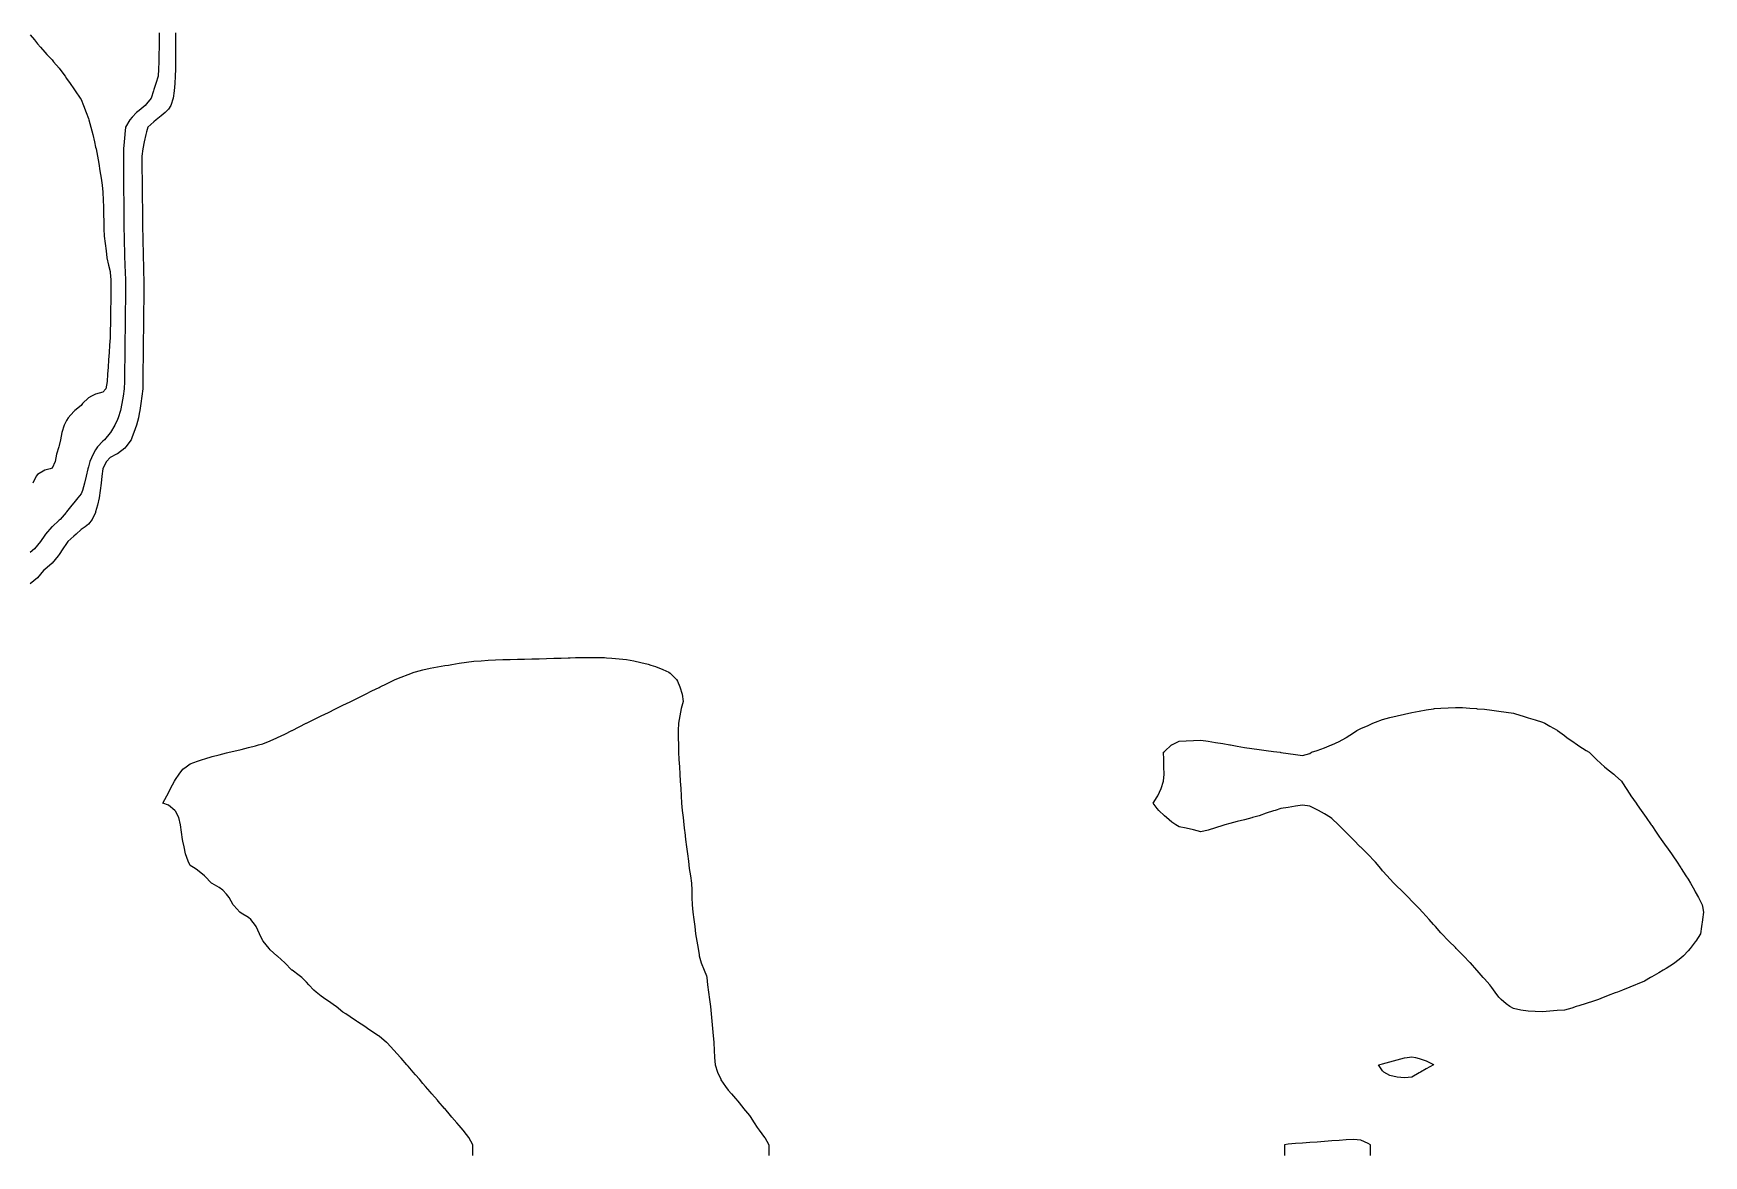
# Model space of a CAD drawing. Header units: inches. Extents: x -13671948.9 to -13671906.2, y 5686257.7 to 5686300.4.
# Drawn here: x -13671936.29 to -13671926.72, y 5686257.73 to 5686264.16 of the extents above; entities that cross this region are included whole.
import ezdxf

# ---------------------------------------------------------------- set-up
doc = ezdxf.new("R2010")
doc.units = ezdxf.units.IN
doc.header["$MEASUREMENT"] = 0

msp = doc.modelspace()

# ---------------------------------------------------------------- linework, layer by layer
for points in [[(-13671935.5717, 5686264.1672), (-13671935.5721, 5686264.1255), (-13671935.5726, 5686264.0838), (-13671935.5734, 5686264.0421), (-13671935.5745, 5686264.0005), (-13671935.5756, 5686263.9588), (-13671935.5778, 5686263.9171), (-13671935.5916, 5686263.8754), (-13671935.6029, 5686263.8405), (-13671935.6052, 5686263.8337), (-13671935.6189, 5686263.792), (-13671935.6446, 5686263.7597), (-13671935.6519, 5686263.7503), (-13671935.6863, 5686263.7214), (-13671935.7014, 5686263.7086), (-13671935.728, 5686263.683), (-13671935.7411, 5686263.6669), (-13671935.7654, 5686263.6252), (-13671935.7697, 5686263.5857), (-13671935.7699, 5686263.5835), (-13671935.773, 5686263.5418), (-13671935.7759, 5686263.5001), (-13671935.7775, 5686263.4584), (-13671935.7772, 5686263.4167), (-13671935.7769, 5686263.375), (-13671935.7766, 5686263.3333), (-13671935.7763, 5686263.2916), (-13671935.7759, 5686263.2499), (-13671935.7755, 5686263.2082), (-13671935.7752, 5686263.1665), (-13671935.775, 5686263.1248), (-13671935.7748, 5686263.0831), (-13671935.7747, 5686263.0414), (-13671935.7739, 5686262.9997), (-13671935.7729, 5686262.958), (-13671935.7719, 5686262.9163), (-13671935.7709, 5686262.8746), (-13671935.7697, 5686262.845), (-13671935.7692, 5686262.8329), (-13671935.7676, 5686262.7913), (-13671935.766, 5686262.7496), (-13671935.7653, 5686262.7079), (-13671935.7658, 5686262.6662), (-13671935.7662, 5686262.6245), (-13671935.7667, 5686262.5828), (-13671935.7671, 5686262.5411), (-13671935.7676, 5686262.4994), (-13671935.7681, 5686262.4577), (-13671935.7686, 5686262.416), (-13671935.7691, 5686262.3743), (-13671935.7696, 5686262.3326), (-13671935.7697, 5686262.3224), (-13671935.7701, 5686262.2909), (-13671935.7705, 5686262.2492), (-13671935.771, 5686262.2075), (-13671935.7714, 5686262.1658), (-13671935.7726, 5686262.1241), (-13671935.7792, 5686262.0824), (-13671935.7865, 5686262.0407), (-13671935.7944, 5686261.999), (-13671935.8074, 5686261.9573), (-13671935.8114, 5686261.9482), (-13671935.827, 5686261.9156), (-13671935.8511, 5686261.8739), (-13671935.8531, 5686261.8709), (-13671935.885, 5686261.8322), (-13671935.8948, 5686261.8237), (-13671935.9252, 5686261.7905), (-13671935.9365, 5686261.7746), (-13671935.9513, 5686261.7488), (-13671935.9693, 5686261.7071), (-13671935.9782, 5686261.6758), (-13671935.9813, 5686261.6654), (-13671935.9908, 5686261.6237), (-13671936.001, 5686261.5821), (-13671936.012, 5686261.5404), (-13671936.0199, 5686261.5222), (-13671936.0384, 5686261.4987), (-13671936.0616, 5686261.4709), (-13671936.0729, 5686261.457), (-13671936.1033, 5686261.4185), (-13671936.1058, 5686261.4153), (-13671936.1406, 5686261.3736), (-13671936.145, 5686261.3697), (-13671936.1867, 5686261.3328), (-13671936.1876, 5686261.3319), (-13671936.2247, 5686261.2902), (-13671936.2284, 5686261.2854), (-13671936.2529, 5686261.2485), (-13671936.27, 5686261.2264), (-13671936.2865, 5686261.2068), (-13671936.3117, 5686261.1844)], [(-13671935.4777, 5686264.1672), (-13671935.4778, 5686264.1332), (-13671935.4778, 5686264.1255), (-13671935.478, 5686264.0838), (-13671935.4783, 5686264.0421), (-13671935.4787, 5686264.0005), (-13671935.479, 5686263.9588), (-13671935.4796, 5686263.9171), (-13671935.4832, 5686263.8754), (-13671935.4871, 5686263.8337), (-13671935.4914, 5686263.792), (-13671935.5045, 5686263.7503), (-13671935.5195, 5686263.728), (-13671935.5373, 5686263.7086), (-13671935.5612, 5686263.6898), (-13671935.5891, 5686263.6669), (-13671935.6029, 5686263.6554), (-13671935.6372, 5686263.6252), (-13671935.6446, 5686263.5987), (-13671935.6488, 5686263.5835), (-13671935.6576, 5686263.5418), (-13671935.6662, 5686263.5001), (-13671935.6717, 5686263.4584), (-13671935.6714, 5686263.4167), (-13671935.6711, 5686263.375), (-13671935.6707, 5686263.3333), (-13671935.6702, 5686263.2916), (-13671935.6696, 5686263.2499), (-13671935.6689, 5686263.2082), (-13671935.6683, 5686263.1665), (-13671935.6679, 5686263.1248), (-13671935.6675, 5686263.0831), (-13671935.667, 5686263.0414), (-13671935.6663, 5686262.9997), (-13671935.6654, 5686262.958), (-13671935.6646, 5686262.9163), (-13671935.6637, 5686262.8746), (-13671935.6626, 5686262.8329), (-13671935.6615, 5686262.7913), (-13671935.6604, 5686262.7496), (-13671935.66, 5686262.7079), (-13671935.6605, 5686262.6662), (-13671935.6609, 5686262.6245), (-13671935.6614, 5686262.5828), (-13671935.6619, 5686262.5411), (-13671935.6624, 5686262.4994), (-13671935.6629, 5686262.4577), (-13671935.6634, 5686262.416), (-13671935.6638, 5686262.3743), (-13671935.6643, 5686262.3326), (-13671935.6648, 5686262.2909), (-13671935.6651, 5686262.2492), (-13671935.6654, 5686262.2075), (-13671935.6657, 5686262.1658), (-13671935.6666, 5686262.1241), (-13671935.6713, 5686262.0824), (-13671935.6766, 5686262.0407), (-13671935.6824, 5686261.999), (-13671935.6863, 5686261.9818), (-13671935.6909, 5686261.9573), (-13671935.7024, 5686261.9156), (-13671935.7169, 5686261.8739), (-13671935.728, 5686261.8479), (-13671935.7333, 5686261.8322), (-13671935.7633, 5686261.7905), (-13671935.7697, 5686261.7839), (-13671935.8114, 5686261.7516), (-13671935.8161, 5686261.7488), (-13671935.8531, 5686261.7309), (-13671935.8741, 5686261.7071), (-13671935.8948, 5686261.6679), (-13671935.8958, 5686261.6654), (-13671935.9003, 5686261.6237), (-13671935.9052, 5686261.5821), (-13671935.9107, 5686261.5404), (-13671935.9173, 5686261.4987), (-13671935.9259, 5686261.457), (-13671935.9365, 5686261.4188), (-13671935.9376, 5686261.4153), (-13671935.9562, 5686261.3736), (-13671935.9782, 5686261.3483), (-13671935.9971, 5686261.3319), (-13671936.0199, 5686261.3163), (-13671936.0491, 5686261.2902), (-13671936.0616, 5686261.279), (-13671936.0954, 5686261.2485), (-13671936.1033, 5686261.236), (-13671936.1243, 5686261.2068), (-13671936.145, 5686261.1743), (-13671936.1507, 5686261.1651), (-13671936.1864, 5686261.1234), (-13671936.1867, 5686261.1231), (-13671936.2284, 5686261.0868), (-13671936.236, 5686261.0817), (-13671936.27, 5686261.0406), (-13671936.2707, 5686261.04), (-13671936.3117, 5686261.0056)], [(-13671936.3117, 5686264.1546), (-13671936.2881, 5686264.1255), (-13671936.27, 5686264.104), (-13671936.2529, 5686264.0838), (-13671936.2284, 5686264.0559), (-13671936.2159, 5686264.0421), (-13671936.1867, 5686264.0109), (-13671936.1777, 5686264.0005), (-13671936.145, 5686263.9628), (-13671936.142, 5686263.9588), (-13671936.1121, 5686263.9171), (-13671936.1033, 5686263.9045), (-13671936.0828, 5686263.8754), (-13671936.0616, 5686263.845), (-13671936.0537, 5686263.8337), (-13671936.0246, 5686263.792), (-13671936.0199, 5686263.7847), (-13671936.0056, 5686263.7503), (-13671935.9902, 5686263.7086), (-13671935.9782, 5686263.674), (-13671935.976, 5686263.6669), (-13671935.9637, 5686263.6252), (-13671935.9532, 5686263.5835), (-13671935.9434, 5686263.5418), (-13671935.9365, 5686263.5099), (-13671935.9344, 5686263.5001), (-13671935.9262, 5686263.4584), (-13671935.9189, 5686263.4167), (-13671935.912, 5686263.375), (-13671935.9055, 5686263.3333), (-13671935.8998, 5686263.2916), (-13671935.8948, 5686263.2528), (-13671935.8947, 5686263.2499), (-13671935.893, 5686263.2082), (-13671935.8915, 5686263.1665), (-13671935.891, 5686263.1248), (-13671935.8905, 5686263.0831), (-13671935.89, 5686263.0414), (-13671935.887, 5686262.9997), (-13671935.8821, 5686262.958), (-13671935.877, 5686262.9163), (-13671935.8716, 5686262.8746), (-13671935.862, 5686262.8329), (-13671935.8531, 5686262.7968), (-13671935.8527, 5686262.7913), (-13671935.8502, 5686262.7496), (-13671935.8491, 5686262.7079), (-13671935.8496, 5686262.6662), (-13671935.8502, 5686262.6245), (-13671935.8507, 5686262.5828), (-13671935.8513, 5686262.5411), (-13671935.8519, 5686262.4994), (-13671935.8525, 5686262.4577), (-13671935.8531, 5686262.4222), (-13671935.8535, 5686262.416), (-13671935.8564, 5686262.3743), (-13671935.8592, 5686262.3326), (-13671935.8621, 5686262.2909), (-13671935.865, 5686262.2492), (-13671935.8679, 5686262.2075), (-13671935.8709, 5686262.1658), (-13671935.8783, 5686262.1241), (-13671935.8948, 5686262.1054), (-13671935.9365, 5686262.0935), (-13671935.9612, 5686262.0824), (-13671935.9782, 5686262.0715), (-13671936.0115, 5686262.0407), (-13671936.0199, 5686262.0285), (-13671936.0554, 5686261.999), (-13671936.0616, 5686261.9941), (-13671936.0935, 5686261.9573), (-13671936.1033, 5686261.943), (-13671936.1168, 5686261.9156), (-13671936.1301, 5686261.8739), (-13671936.1387, 5686261.8322), (-13671936.145, 5686261.7988), (-13671936.1481, 5686261.7905), (-13671936.1605, 5686261.7488), (-13671936.1692, 5686261.7071), (-13671936.1867, 5686261.6694), (-13671936.197, 5686261.6654), (-13671936.2284, 5686261.6576), (-13671936.27, 5686261.6325), (-13671936.2774, 5686261.6237), (-13671936.2959, 5686261.5821)], [(-13671933.7731, 5686257.7251), (-13671933.7731, 5686257.746), (-13671933.7731, 5686257.7877), (-13671933.7961, 5686257.8294), (-13671933.81, 5686257.8468), (-13671933.8297, 5686257.8711), (-13671933.8516, 5686257.8971), (-13671933.8651, 5686257.9128), (-13671933.8933, 5686257.9448), (-13671933.902, 5686257.9545), (-13671933.935, 5686257.9946), (-13671933.9363, 5686257.9962), (-13671933.9718, 5686258.0378), (-13671933.9767, 5686258.0435), (-13671934.0088, 5686258.0795), (-13671934.0184, 5686258.0907), (-13671934.0451, 5686258.1212), (-13671934.0601, 5686258.1393), (-13671934.0801, 5686258.1629), (-13671934.1018, 5686258.1886), (-13671934.1155, 5686258.2046), (-13671934.1435, 5686258.2373), (-13671934.1513, 5686258.2463), (-13671934.1852, 5686258.2837), (-13671934.1892, 5686258.288), (-13671934.2266, 5686258.3297), (-13671934.2269, 5686258.33), (-13671934.2653, 5686258.3714), (-13671934.2686, 5686258.3743), (-13671934.3103, 5686258.4099), (-13671934.3141, 5686258.4131), (-13671934.352, 5686258.4376), (-13671934.378, 5686258.4548), (-13671934.3937, 5686258.4652), (-13671934.4354, 5686258.4931), (-13671934.4404, 5686258.4965), (-13671934.4771, 5686258.521), (-13671934.5026, 5686258.5382), (-13671934.5188, 5686258.5477), (-13671934.5581, 5686258.5799), (-13671934.5605, 5686258.5817), (-13671934.6022, 5686258.6118), (-13671934.6166, 5686258.6216), (-13671934.6439, 5686258.6393), (-13671934.6722, 5686258.6633), (-13671934.6856, 5686258.6746), (-13671934.7133, 5686258.705), (-13671934.7273, 5686258.7202), (-13671934.7549, 5686258.7467), (-13671934.769, 5686258.7586), (-13671934.8098, 5686258.7884), (-13671934.8107, 5686258.789), (-13671934.8515, 5686258.8301), (-13671934.8524, 5686258.831), (-13671934.8941, 5686258.8688), (-13671934.8983, 5686258.8718), (-13671934.9358, 5686258.906), (-13671934.9409, 5686258.9135), (-13671934.9757, 5686258.9552), (-13671934.9775, 5686258.957), (-13671934.9973, 5686258.9969), (-13671935.0156, 5686259.0386), (-13671935.0192, 5686259.0446), (-13671935.0475, 5686259.0803), (-13671935.0608, 5686259.0917), (-13671935.1025, 5686259.116), (-13671935.1095, 5686259.122), (-13671935.1442, 5686259.1597), (-13671935.1477, 5686259.1637), (-13671935.1703, 5686259.2053), (-13671935.1859, 5686259.2259), (-13671935.2071, 5686259.247), (-13671935.2276, 5686259.2627), (-13671935.2693, 5686259.2865), (-13671935.2726, 5686259.2887), (-13671935.311, 5686259.3291), (-13671935.3126, 5686259.3304), (-13671935.3527, 5686259.3634), (-13671935.3657, 5686259.3721), (-13671935.3944, 5686259.3888), (-13671935.4057, 5686259.4138), (-13671935.4209, 5686259.4555), (-13671935.429, 5686259.4972), (-13671935.4361, 5686259.5284), (-13671935.4376, 5686259.5389), (-13671935.4442, 5686259.5806), (-13671935.4503, 5686259.6223), (-13671935.4597, 5686259.664), (-13671935.4778, 5686259.7005), (-13671935.4821, 5686259.7057), (-13671935.5195, 5686259.7362), (-13671935.5512, 5686259.7474), (-13671935.5288, 5686259.7891), (-13671935.5195, 5686259.8065), (-13671935.5065, 5686259.8308), (-13671935.4841, 5686259.8725), (-13671935.4778, 5686259.8828), (-13671935.4576, 5686259.9142), (-13671935.4361, 5686259.9413), (-13671935.4179, 5686259.9559), (-13671935.3944, 5686259.9732), (-13671935.3527, 5686259.9878), (-13671935.3233, 5686259.9976), (-13671935.311, 5686260.0015), (-13671935.2693, 5686260.0145), (-13671935.2276, 5686260.0252), (-13671935.1859, 5686260.0355), (-13671935.1701, 5686260.0393), (-13671935.1442, 5686260.0449), (-13671935.1025, 5686260.0545), (-13671935.0608, 5686260.0655), (-13671935.0192, 5686260.0765), (-13671935.0022, 5686260.081), (-13671934.9775, 5686260.0875), (-13671934.9358, 5686260.1046), (-13671934.897, 5686260.1227), (-13671934.8941, 5686260.1241), (-13671934.8524, 5686260.1437), (-13671934.8107, 5686260.1639), (-13671934.8098, 5686260.1644), (-13671934.769, 5686260.1854), (-13671934.729, 5686260.2061), (-13671934.7273, 5686260.2069), (-13671934.6856, 5686260.2268), (-13671934.6439, 5686260.2471), (-13671934.6426, 5686260.2478), (-13671934.6022, 5686260.2676), (-13671934.5605, 5686260.2881), (-13671934.5578, 5686260.2895), (-13671934.5188, 5686260.3087), (-13671934.4771, 5686260.3292), (-13671934.4732, 5686260.3312), (-13671934.4354, 5686260.3498), (-13671934.3937, 5686260.3704), (-13671934.3887, 5686260.3729), (-13671934.352, 5686260.3909), (-13671934.3103, 5686260.4115), (-13671934.3041, 5686260.4145), (-13671934.2686, 5686260.4322), (-13671934.2269, 5686260.4531), (-13671934.2198, 5686260.4562), (-13671934.1852, 5686260.4703), (-13671934.1435, 5686260.486), (-13671934.11, 5686260.4979), (-13671934.1018, 5686260.5005), (-13671934.0601, 5686260.5124), (-13671934.0184, 5686260.5207), (-13671933.9767, 5686260.5286), (-13671933.935, 5686260.536), (-13671933.9133, 5686260.5396), (-13671933.8933, 5686260.5429), (-13671933.8516, 5686260.5494), (-13671933.81, 5686260.5556), (-13671933.7683, 5686260.5612), (-13671933.7266, 5686260.5639), (-13671933.6849, 5686260.5665), (-13671933.6432, 5686260.569), (-13671933.6015, 5686260.5708), (-13671933.5598, 5686260.5719), (-13671933.5181, 5686260.5729), (-13671933.4764, 5686260.574), (-13671933.4347, 5686260.575), (-13671933.393, 5686260.576), (-13671933.3513, 5686260.577), (-13671933.3096, 5686260.5781), (-13671933.2679, 5686260.5795), (-13671933.2262, 5686260.5809), (-13671933.215, 5686260.5813), (-13671933.1845, 5686260.5824), (-13671933.1428, 5686260.5828), (-13671933.1011, 5686260.5829), (-13671933.0594, 5686260.5829), (-13671933.0177, 5686260.5823), (-13671933.0063, 5686260.5813), (-13671932.976, 5686260.5786), (-13671932.9343, 5686260.5748), (-13671932.8926, 5686260.5708), (-13671932.8509, 5686260.5638), (-13671932.8092, 5686260.5542), (-13671932.7675, 5686260.5436), (-13671932.7531, 5686260.5396), (-13671932.7258, 5686260.5318), (-13671932.6841, 5686260.5146), (-13671932.6497, 5686260.4979), (-13671932.6424, 5686260.4922), (-13671932.606, 5686260.4562), (-13671932.6008, 5686260.4477), (-13671932.587, 5686260.4145), (-13671932.5738, 5686260.3729), (-13671932.5671, 5686260.3312), (-13671932.578, 5686260.2895), (-13671932.587, 5686260.2478), (-13671932.5944, 5686260.2061), (-13671932.5967, 5686260.1644), (-13671932.5958, 5686260.1227), (-13671932.595, 5686260.081), (-13671932.5942, 5686260.0393), (-13671932.5917, 5686259.9976), (-13671932.5892, 5686259.9559), (-13671932.5867, 5686259.9142), (-13671932.5842, 5686259.8725), (-13671932.5817, 5686259.8308), (-13671932.5791, 5686259.7891), (-13671932.5764, 5686259.7474), (-13671932.5724, 5686259.7057), (-13671932.5679, 5686259.664), (-13671932.5632, 5686259.6223), (-13671932.5591, 5686259.5876), (-13671932.5583, 5686259.5806), (-13671932.5535, 5686259.5389), (-13671932.5484, 5686259.4972), (-13671932.543, 5686259.4555), (-13671932.5376, 5686259.4138), (-13671932.5321, 5686259.3721), (-13671932.5262, 5686259.3304), (-13671932.5203, 5686259.2887), (-13671932.5185, 5686259.247), (-13671932.5174, 5686259.2192), (-13671932.5168, 5686259.2053), (-13671932.5151, 5686259.1637), (-13671932.5113, 5686259.122), (-13671932.506, 5686259.0803), (-13671932.5012, 5686259.0386), (-13671932.4967, 5686258.9969), (-13671932.489, 5686258.9552), (-13671932.4817, 5686258.9135), (-13671932.4757, 5686258.8766), (-13671932.4749, 5686258.8718), (-13671932.4649, 5686258.8301), (-13671932.4477, 5686258.7884), (-13671932.434, 5686258.7563), (-13671932.4326, 5686258.7467), (-13671932.4271, 5686258.705), (-13671932.4215, 5686258.6633), (-13671932.4162, 5686258.6216), (-13671932.4112, 5686258.5799), (-13671932.4066, 5686258.5382), (-13671932.4026, 5686258.4965), (-13671932.3987, 5686258.4548), (-13671932.395, 5686258.4131), (-13671932.3923, 5686258.3762), (-13671932.392, 5686258.3714), (-13671932.3895, 5686258.3297), (-13671932.387, 5686258.288), (-13671932.3842, 5686258.2463), (-13671932.3706, 5686258.2046), (-13671932.352, 5686258.1629), (-13671932.3506, 5686258.1602), (-13671932.3251, 5686258.1212), (-13671932.3089, 5686258.1), (-13671932.2902, 5686258.0795), (-13671932.2672, 5686258.0535), (-13671932.2546, 5686258.0378), (-13671932.2255, 5686258.002), (-13671932.2207, 5686257.9962), (-13671932.1862, 5686257.9545), (-13671932.1838, 5686257.9502), (-13671932.1603, 5686257.9128), (-13671932.1421, 5686257.8865), (-13671932.1316, 5686257.8711), (-13671932.1004, 5686257.8299), (-13671932.1, 5686257.8294), (-13671932.076, 5686257.7877), (-13671932.076, 5686257.746), (-13671932.076, 5686257.7251)], [(-13671927.4457, 5686258.5799), (-13671927.4721, 5686258.5711), (-13671927.5138, 5686258.5604), (-13671927.5555, 5686258.5575), (-13671927.5972, 5686258.5543), (-13671927.6389, 5686258.5501), (-13671927.6806, 5686258.551), (-13671927.7223, 5686258.5546), (-13671927.764, 5686258.5596), (-13671927.8057, 5686258.5682), (-13671927.8262, 5686258.5799), (-13671927.8473, 5686258.5955), (-13671927.8764, 5686258.6216), (-13671927.889, 5686258.6348), (-13671927.9115, 5686258.6633), (-13671927.9307, 5686258.6893), (-13671927.9406, 5686258.705), (-13671927.9724, 5686258.7394), (-13671927.979, 5686258.7467), (-13671928.0141, 5686258.7862), (-13671928.0161, 5686258.7884), (-13671928.0526, 5686258.8301), (-13671928.0558, 5686258.8335), (-13671928.0923, 5686258.8718), (-13671928.0975, 5686258.8769), (-13671928.1341, 5686258.9135), (-13671928.1392, 5686258.9186), (-13671928.1761, 5686258.9552), (-13671928.1809, 5686258.9601), (-13671928.2172, 5686258.9969), (-13671928.2226, 5686259.0031), (-13671928.2528, 5686259.0386), (-13671928.2643, 5686259.0519), (-13671928.2891, 5686259.0803), (-13671928.306, 5686259.099), (-13671928.3272, 5686259.122), (-13671928.3477, 5686259.1431), (-13671928.3679, 5686259.1637), (-13671928.3894, 5686259.1852), (-13671928.4084, 5686259.2053), (-13671928.4311, 5686259.2287), (-13671928.4494, 5686259.247), (-13671928.4728, 5686259.2699), (-13671928.4925, 5686259.2887), (-13671928.5145, 5686259.3128), (-13671928.5305, 5686259.3304), (-13671928.5562, 5686259.3594), (-13671928.5668, 5686259.3721), (-13671928.5979, 5686259.4079), (-13671928.6032, 5686259.4138), (-13671928.6396, 5686259.4525), (-13671928.6425, 5686259.4555), (-13671928.6813, 5686259.494), (-13671928.6844, 5686259.4972), (-13671928.723, 5686259.537), (-13671928.7248, 5686259.5389), (-13671928.7647, 5686259.5785), (-13671928.7669, 5686259.5806), (-13671928.8064, 5686259.6192), (-13671928.8097, 5686259.6223), (-13671928.8481, 5686259.6598), (-13671928.8544, 5686259.664), (-13671928.8898, 5686259.6861), (-13671928.9245, 5686259.7057), (-13671928.9315, 5686259.7094), (-13671928.9732, 5686259.7301), (-13671929.0149, 5686259.7365), (-13671929.0565, 5686259.7292), (-13671929.0982, 5686259.7224), (-13671929.1399, 5686259.7158), (-13671929.173, 5686259.7057), (-13671929.1816, 5686259.703), (-13671929.2233, 5686259.6894), (-13671929.265, 5686259.6753), (-13671929.3019, 5686259.664), (-13671929.3067, 5686259.6625), (-13671929.3484, 5686259.6517), (-13671929.3901, 5686259.6411), (-13671929.4318, 5686259.6308), (-13671929.4604, 5686259.6223), (-13671929.4735, 5686259.6184), (-13671929.5152, 5686259.6054), (-13671929.5569, 5686259.5921), (-13671929.5986, 5686259.5831), (-13671929.6403, 5686259.5936), (-13671929.682, 5686259.6032), (-13671929.7237, 5686259.6117), (-13671929.7417, 5686259.6223), (-13671929.7654, 5686259.6371), (-13671929.7948, 5686259.664), (-13671929.8071, 5686259.6752), (-13671929.8402, 5686259.7057), (-13671929.8488, 5686259.7164), (-13671929.8723, 5686259.7474), (-13671929.8488, 5686259.7831), (-13671929.8455, 5686259.7891), (-13671929.8271, 5686259.8308), (-13671929.8134, 5686259.8725), (-13671929.8094, 5686259.9142), (-13671929.8102, 5686259.9559), (-13671929.8112, 5686259.9976), (-13671929.812, 5686260.0393), (-13671929.8071, 5686260.0441), (-13671929.7665, 5686260.081), (-13671929.7654, 5686260.0819), (-13671929.7237, 5686260.1031), (-13671929.682, 5686260.1054), (-13671929.6403, 5686260.1073), (-13671929.5986, 5686260.1091), (-13671929.5569, 5686260.1028), (-13671929.5152, 5686260.0955), (-13671929.4735, 5686260.0885), (-13671929.4318, 5686260.0814), (-13671929.4293, 5686260.081), (-13671929.3901, 5686260.0739), (-13671929.3484, 5686260.0668), (-13671929.3067, 5686260.06), (-13671929.265, 5686260.0542), (-13671929.2233, 5686260.0489), (-13671929.1816, 5686260.0438), (-13671929.143, 5686260.0393), (-13671929.1399, 5686260.0383), (-13671929.0982, 5686260.0326), (-13671929.0565, 5686260.0267), (-13671929.0149, 5686260.0205), (-13671928.9732, 5686260.0322), (-13671928.9638, 5686260.0393), (-13671928.9315, 5686260.0489), (-13671928.8898, 5686260.0638), (-13671928.8496, 5686260.081), (-13671928.8481, 5686260.0817), (-13671928.8064, 5686260.1009), (-13671928.7664, 5686260.1227), (-13671928.7647, 5686260.1237), (-13671928.723, 5686260.1513), (-13671928.7044, 5686260.1644), (-13671928.6813, 5686260.1749), (-13671928.6396, 5686260.193), (-13671928.6132, 5686260.2061), (-13671928.5979, 5686260.2113), (-13671928.5562, 5686260.2273), (-13671928.5145, 5686260.2386), (-13671928.4738, 5686260.2478), (-13671928.4728, 5686260.248), (-13671928.4311, 5686260.2575), (-13671928.3894, 5686260.2667), (-13671928.3477, 5686260.2744), (-13671928.306, 5686260.2818), (-13671928.2643, 5686260.289), (-13671928.2593, 5686260.2895), (-13671928.2226, 5686260.2927), (-13671928.1809, 5686260.2943), (-13671928.1392, 5686260.2957), (-13671928.0975, 5686260.2968), (-13671928.0558, 5686260.2927), (-13671928.0184, 5686260.2895), (-13671928.0141, 5686260.2891), (-13671927.9724, 5686260.2859), (-13671927.9307, 5686260.281), (-13671927.889, 5686260.2746), (-13671927.8473, 5686260.2689), (-13671927.8057, 5686260.2637), (-13671927.764, 5686260.2506), (-13671927.7552, 5686260.2478), (-13671927.7223, 5686260.2371), (-13671927.6806, 5686260.2244), (-13671927.6389, 5686260.2108), (-13671927.627, 5686260.2061), (-13671927.5972, 5686260.1883), (-13671927.5555, 5686260.1653), (-13671927.5537, 5686260.1644), (-13671927.5138, 5686260.1343), (-13671927.4983, 5686260.1227), (-13671927.4721, 5686260.1042), (-13671927.4384, 5686260.081), (-13671927.4304, 5686260.0757), (-13671927.3887, 5686260.0496), (-13671927.3713, 5686260.0393), (-13671927.347, 5686260.0141), (-13671927.3305, 5686259.9976), (-13671927.3053, 5686259.9739), (-13671927.2846, 5686259.9559), (-13671927.2636, 5686259.9387), (-13671927.2312, 5686259.9142), (-13671927.2219, 5686259.9057), (-13671927.1865, 5686259.8725), (-13671927.1802, 5686259.8629), (-13671927.1598, 5686259.8308), (-13671927.1385, 5686259.7985), (-13671927.1321, 5686259.7891), (-13671927.1031, 5686259.7474), (-13671927.0968, 5686259.7383), (-13671927.0741, 5686259.7057), (-13671927.0551, 5686259.6787), (-13671927.0449, 5686259.664), (-13671927.0159, 5686259.6223), (-13671927.0134, 5686259.6187), (-13671926.9872, 5686259.5806), (-13671926.9717, 5686259.558), (-13671926.9585, 5686259.5389), (-13671926.93, 5686259.4985), (-13671926.9291, 5686259.4972), (-13671926.8992, 5686259.4555), (-13671926.8883, 5686259.4397), (-13671926.8711, 5686259.4138), (-13671926.8466, 5686259.3762), (-13671926.844, 5686259.3721), (-13671926.817, 5686259.3304), (-13671926.8049, 5686259.3115), (-13671926.7904, 5686259.2887), (-13671926.7674, 5686259.247), (-13671926.7632, 5686259.2393), (-13671926.7448, 5686259.2053), (-13671926.7231, 5686259.1637), (-13671926.7215, 5686259.155), (-13671926.7157, 5686259.122), (-13671926.7213, 5686259.0803), (-13671926.7215, 5686259.0781), (-13671926.7269, 5686259.0386), (-13671926.7327, 5686258.9969), (-13671926.7605, 5686258.9552), (-13671926.7632, 5686258.9515), (-13671926.7932, 5686258.9135), (-13671926.8049, 5686258.8998), (-13671926.8306, 5686258.8718), (-13671926.8466, 5686258.8577), (-13671926.8798, 5686258.8301), (-13671926.8883, 5686258.8245), (-13671926.93, 5686258.7988), (-13671926.948, 5686258.7884), (-13671926.9717, 5686258.7746), (-13671927.0134, 5686258.7502), (-13671927.0195, 5686258.7467), (-13671927.0551, 5686258.7261), (-13671927.0968, 5686258.7085), (-13671927.1053, 5686258.705), (-13671927.1385, 5686258.6918), (-13671927.1802, 5686258.6749), (-13671927.21, 5686258.6633), (-13671927.2219, 5686258.6586), (-13671927.2636, 5686258.6429), (-13671927.3053, 5686258.6269), (-13671927.3188, 5686258.6216), (-13671927.347, 5686258.6104), (-13671927.3887, 5686258.5979), (-13671927.4304, 5686258.585), (-13671927.4457, 5686258.5799)], [(-13671928.34, 5686258.2046), (-13671928.3477, 5686258.2001), (-13671928.3894, 5686258.1748), (-13671928.4311, 5686258.1719), (-13671928.4728, 5686258.176), (-13671928.5145, 5686258.1841), (-13671928.5489, 5686258.2046), (-13671928.5562, 5686258.2115), (-13671928.5791, 5686258.2463), (-13671928.5562, 5686258.2523), (-13671928.5145, 5686258.2632), (-13671928.4728, 5686258.2741), (-13671928.4311, 5686258.2853), (-13671928.4159, 5686258.288), (-13671928.3894, 5686258.2926), (-13671928.3684, 5686258.288), (-13671928.3477, 5686258.2825), (-13671928.306, 5686258.2681), (-13671928.2643, 5686258.2474), (-13671928.2628, 5686258.2463), (-13671928.2643, 5686258.2455), (-13671928.306, 5686258.2237), (-13671928.34, 5686258.2046)], [(-13671928.6264, 5686257.7251), (-13671928.6264, 5686257.746), (-13671928.6264, 5686257.7877), (-13671928.6396, 5686257.7942), (-13671928.6813, 5686257.8131), (-13671928.723, 5686257.8175), (-13671928.7647, 5686257.8147), (-13671928.8064, 5686257.8119), (-13671928.8481, 5686257.809), (-13671928.8898, 5686257.8061), (-13671928.9315, 5686257.803), (-13671928.9732, 5686257.7997), (-13671929.0149, 5686257.797), (-13671929.0565, 5686257.7944), (-13671929.0982, 5686257.7905), (-13671929.1185, 5686257.7877), (-13671929.1185, 5686257.746), (-13671929.1185, 5686257.7251)]]:
    msp.add_lwpolyline(points)

doc.saveas('drawing.dxf')
